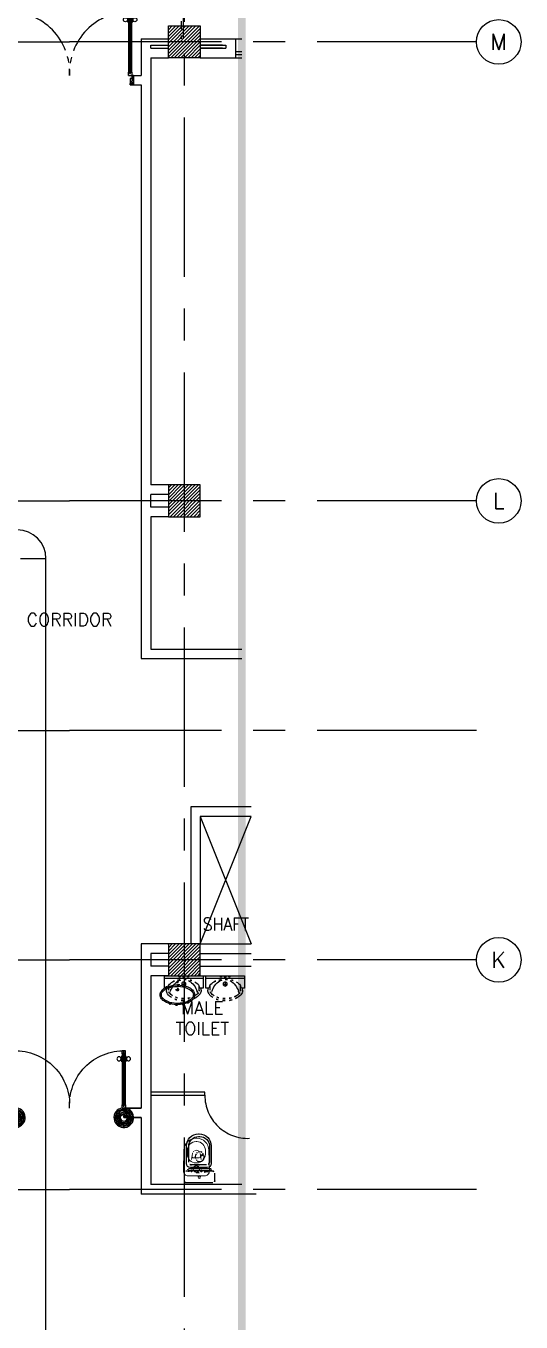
# Model space of a CAD drawing. Extents: x 417866230.2 to 417866327.8, y 43498045.5 to 43498135.4.
# Drawn here: x 417866299.35 to 417866307.12, y 43498101.84 to 43498122.17 of the extents above; entities that cross this region are included whole.
import ezdxf
from ezdxf.enums import TextEntityAlignment as Align

# ---------------------------------------------------------------- set-up
doc = ezdxf.new("R2010")
doc.units = 0
doc.header["$MEASUREMENT"] = 0
for name, pattern in [('CENTER2', [1.125, 0.75, -0.125, 0.125, -0.125]), ('CENTERX2', [4, 2.5, -0.5, 0.5, -0.5]), ('HIDDEN', [0.375, 0.25, -0.125]), ('HIDDEN2', [0.1875, 0.125, -0.0625])]:
    doc.linetypes.add(name, pattern=pattern)
doc.layers.get('0').update_dxf_attribs({"linetype": 'CONTINUOUS'})
for name, color, linetype in [('AX', 9, 'CONTINUOUS'), ('AX-CR', 7, 'CONTINUOUS'), ('AX-TXT', 2, 'CONTINUOUS'), ('AXES', 11, 'CENTERX2'), ('COL', 9, 'CONTINUOUS'), ('DOOR', 9, 'CONTINUOUS'), ('ELEV', 2, 'CONTINUOUS'), ('EXDUCT', 10, 'CONTINUOUS'), ('FIX', 9, 'CONTINUOUS'), ('HAT', 12, 'CONTINUOUS'), ('INSUL', 9, 'CONTINUOUS'), ('PART', 9, 'CONTINUOUS'), ('RM-NAME', 9, 'CONTINUOUS'), ('SHAFTS', 9, 'CONTINUOUS'), ('STR', 9, 'CONTINUOUS'), ('SUNI-FUR', 9, 'CONTINUOUS'), ('WALL', 4, 'CONTINUOUS'), ('WIN', 9, 'CONTINUOUS')]:
    doc.layers.add(name, color=color, linetype=linetype)
doc.styles.add('ROMANS', font='ROMANS.shx', dxfattribs={"width": 0.6})

# ---------------------------------------------------------------- blocks, each defined once
blk = doc.blocks.new('RM1')
at = {"layer": 'RM-NAME', "style": 'ROMANS'}
for tag, p in [('ROOMNAME1', (0, 324)), ('ROOMNAME2', (0, 0))]:
    blk.add_attdef(tag, text='', height=200, dxfattribs=at).set_placement(p, align=Align.MIDDLE)
blk = doc.blocks.new('A$C272A55A0')
at = {"layer": 'DOOR', "color": 0, "linetype": 'ByBlock'}
for p, q in [((0, 900), (0, 1050)), ((50, 1050), (0, 1050)), ((50, 950), (50, 1050)), ((1750, 950), (1750, 1050)), ((1750, 1050), (1800, 1050)), ((1800, 1050), (1800, 900)), ((0, 900), (25, 900)), ((25, 950), (50, 950)), ((25, 900), (25, 950)), ((75, 900), (25, 900)), ((25, 850), (25, 900)), ((42, 850), (25, 850)), ((58, 870), (42, 870)), ((42, 870), (42, 850)), ((58, 850), (58, 870)), ((75, 850), (58, 850)), ((75, 900), (75, 850)), ((1725, 900), (1775, 900)), ((1725, 900), (1725, 850)), ((1725, 850), (1742, 850)), ((1742, 870), (1758, 870)), ((1742, 850), (1742, 870)), ((1775, 950), (1750, 950)), ((1758, 870), (1758, 850)), ((1758, 850), (1775, 850)), ((1775, 900), (1775, 950)), ((1800, 900), (1775, 900)), ((1775, 850), (1775, 900)), ((25, 50), (42, 50)), ((25, 50), (25, 0)), ((25, 0), (75, 0)), ((75, 0), (25, 0)), ((42, 50), (42, 30)), ((42, 30), (58, 30)), ((58, 50), (75, 50)), ((58, 50), (58, 30)), ((75, 50), (75, 0)), ((1718, 160), (1709, 160)), ((1709, 95), (1709, 160)), ((1718, 95), (1709, 95)), ((1725, 173), (1718, 173)), ((1718, 173), (1718, 83)), ((1718, 95), (1718, 160)), ((1725, 83), (1718, 83)), ((1742, 50), (1725, 50)), ((1725, 50), (1725, 0)), ((1775, 0), (1725, 0)), ((1725, 0), (1775, 0)), ((1742, 50), (1742, 30)), ((1758, 30), (1742, 30)), ((1775, 50), (1758, 50)), ((1758, 50), (1758, 30)), ((1775, 173), (1782, 173)), ((1775, 83), (1782, 83)), ((1775, 50), (1775, 0)), ((1782, 173), (1782, 83)), ((1782, 160), (1791, 160)), ((1782, 95), (1782, 160)), ((1782, 95), (1791, 95)), ((1791, 95), (1791, 160))]:
    blk.add_line(p, q, dxfattribs=at)
at = {"layer": 'DOOR', "color": 9, "linetype": 'ByBlock'}
for p, q in [((50, 1050), (0, 1010)), ((50, 1050), (0, 937)), ((50, 1050), (37, 950)), ((1750, 1050), (1800, 1010)), ((1750, 1050), (1800, 937)), ((1750, 1050), (1763, 950))]:
    blk.add_line(p, q, dxfattribs=at)
at = {"layer": 'DOOR', "linetype": 'ByBlock'}
for p, q in [((25, 850), (25, 50)), ((42, 850), (42, 50)), ((58, 850), (58, 50)), ((75, 50), (75, 850)), ((1725, 50), (1725, 850)), ((1742, 850), (1742, 50)), ((1758, 850), (1758, 50)), ((1775, 850), (1775, 50))]:
    blk.add_line(p, q, dxfattribs=at)
at = {"layer": 'DOOR', "color": 0, "linetype": 'ByBlock'}
for centre in [(1676, 128), (1824, 128)]:
    blk.add_circle(centre, 32.4, dxfattribs=at)
at = {"layer": 'DOOR', "color": 9, "linetype": 'ByBlock'}
for centre, radius, start, end in [((50, 1050), 54.4, 203.2074, 270), ((50, 1050), 34.4, 180, 270), ((50, 1050), 14.4, 180, 270), ((1750, 1050), 14.4, 270, 0), ((1750, 1050), 34.4, 270, 0), ((1750, 1050), 54.4, 270, 336.7926), ((50, 1050), 74.4, 227.7764, 270), ((50, 1050), 94.4, 238.0182, 270), ((50, 1050), 114, 244.0838, 257.3774), ((50, 1050), 134, 248.1598, 259.28), ((50, 1050), 154, 251.1053, 256.2858), ((1750, 1050), 74.4, 270, 312.2236), ((1750, 1050), 94.4, 270, 301.9818), ((1750, 1050), 114, 282.6226, 295.9162), ((1750, 1050), 134, 280.72, 291.8402), ((1750, 1050), 154, 283.7142, 288.8947)]:
    blk.add_arc(centre, radius, start, end, dxfattribs=at)
at = {"layer": 'DOOR', "linetype": 'HIDDEN', "ltscale": 0.5}
for centre, start, end in [((50, 851), 268.3174, 3.2965), ((1750, 851), 176.7035, 271.6826)]:
    blk.add_arc(centre, 851, start, end, dxfattribs=at)
at = {"layer": 'WALL', "linetype": 'ByBlock'}
blk.add_line((1800, 900), (1800, 1050), dxfattribs=at)
blk = doc.blocks.new('COL50')
at = {"layer": 'COL'}
blk.add_lwpolyline([(-250, 250), (-250, -250), (250, -250), (250, 250)], close=True, dxfattribs=at)
blk = doc.blocks.new('*X39')
at = {"color": 0}
for p, q in [((84179, 55117), (84663, 55601)), ((84179, 55170), (84610, 55601)), ((84179, 55223), (84557, 55601)), ((84179, 55276), (84504, 55601)), ((84179, 55329), (84451, 55601)), ((84179, 55382), (84398, 55601)), ((84179, 55435), (84345, 55601)), ((84179, 55488), (84292, 55601)), ((84179, 55541), (84239, 55601)), ((84179, 55594), (84186, 55601)), ((84216, 55101), (84679, 55564)), ((84269, 55101), (84679, 55511)), ((84322, 55101), (84679, 55458)), ((84375, 55101), (84679, 55405)), ((84428, 55101), (84679, 55352)), ((84481, 55101), (84679, 55299)), ((84534, 55101), (84679, 55246)), ((84587, 55101), (84679, 55193)), ((84640, 55101), (84679, 55140))]:
    blk.add_line(p, q, dxfattribs=at)
blk = doc.blocks.new('*X38')
at = {"color": 0}
for p, q in [((84179, 62330), (84651, 62801)), ((84179, 62383), (84598, 62801)), ((84179, 62436), (84545, 62801)), ((84179, 62489), (84492, 62801)), ((84179, 62542), (84438, 62801)), ((84179, 62595), (84385, 62801)), ((84179, 62648), (84332, 62801)), ((84179, 62701), (84279, 62801)), ((84179, 62754), (84226, 62801)), ((84204, 62301), (84679, 62777)), ((84257, 62301), (84679, 62724)), ((84310, 62301), (84679, 62671)), ((84363, 62301), (84679, 62617)), ((84416, 62301), (84679, 62564)), ((84469, 62301), (84679, 62511)), ((84522, 62301), (84679, 62458)), ((84575, 62301), (84679, 62405)), ((84628, 62301), (84679, 62352))]:
    blk.add_line(p, q, dxfattribs=at)
blk = doc.blocks.new('A$C010A25D0')
at = {"layer": 'DOOR', "color": 0, "linetype": 'ByBlock'}
for p, q in [((83, 2031), (83, 2038)), ((173, 2038), (83, 2038)), ((95, 2038), (95, 2047)), ((95, 2047), (160, 2047)), ((95, 2038), (160, 2038)), ((160, 2038), (160, 2047)), ((173, 2031), (173, 2038)), ((1000, 2056), (1000, 2031)), ((1000, 2056), (1150, 2056)), ((1150, 2006), (1150, 2056)), ((0, 2031), (0, 1981)), ((0, 1981), (0, 2031)), ((50, 2031), (0, 2031)), ((50, 1981), (0, 1981)), ((30, 2014), (30, 1998)), ((50, 2014), (30, 2014)), ((50, 1998), (30, 1998)), ((50, 2031), (50, 2014)), ((50, 1998), (50, 1981)), ((83, 1981), (83, 1974)), ((173, 1974), (83, 1974)), ((95, 1974), (95, 1965)), ((95, 1974), (160, 1974)), ((95, 1965), (160, 1965)), ((160, 1974), (160, 1965)), ((173, 1981), (173, 1974)), ((950, 2014), (950, 2031)), ((950, 2031), (1000, 2031)), ((970, 2014), (950, 2014)), ((950, 1981), (950, 1998)), ((950, 1998), (970, 1998)), ((1000, 1981), (950, 1981)), ((970, 1998), (970, 2014)), ((1000, 1981), (1000, 2031)), ((1000, 2031), (1050, 2031)), ((1050, 2031), (1050, 2006)), ((1050, 2006), (1150, 2006)), ((50, 131), (0, 131)), ((0, 131), (0, 81)), ((0, 81), (0, 131)), ((50, 81), (0, 81)), ((50, 114), (30, 114)), ((30, 98), (30, 114)), ((50, 98), (30, 98)), ((50, 114), (50, 131)), ((50, 81), (50, 98)), ((173, 138), (83, 138)), ((83, 131), (83, 138)), ((83, 81), (83, 74)), ((173, 74), (83, 74)), ((95, 147), (160, 147)), ((95, 138), (95, 147)), ((95, 138), (160, 138)), ((95, 74), (160, 74)), ((95, 74), (95, 65)), ((95, 65), (160, 65)), ((160, 138), (160, 147)), ((160, 74), (160, 65)), ((173, 131), (173, 138)), ((173, 81), (173, 74)), ((1000, 131), (950, 131)), ((950, 131), (950, 114)), ((950, 114), (970, 114)), ((970, 98), (950, 98)), ((950, 98), (950, 81)), ((950, 81), (1000, 81)), ((970, 114), (970, 98)), ((1000, 131), (1000, 81)), ((1000, 56), (1000, 81)), ((1000, 81), (1050, 81)), ((1000, 56), (1150, 56)), ((1050, 81), (1050, 106)), ((1050, 106), (1150, 106)), ((1150, 106), (1150, 56))]:
    blk.add_line(p, q, dxfattribs=at)
at = {"layer": 'DOOR', "color": 9, "linetype": 'ByBlock'}
for p, q in [((1150, 2006), (1037, 2056)), ((1150, 2006), (1110, 2056)), ((1150, 2006), (1050, 2019)), ((1150, 106), (1037, 56)), ((1150, 106), (1050, 93)), ((1150, 106), (1110, 56))]:
    blk.add_line(p, q, dxfattribs=at)
at = {"layer": 'DOOR', "linetype": 'ByBlock'}
for p, q in [((950, 2031), (50, 2031)), ((950, 2014), (50, 2014)), ((950, 1998), (50, 1998)), ((50, 1981), (950, 1981)), ((50, 131), (950, 131)), ((950, 114), (50, 114)), ((950, 98), (50, 98)), ((950, 81), (50, 81)), ((1150, 56), (1000, 56))]:
    blk.add_line(p, q, dxfattribs=at)
at = {"layer": 'DOOR', "color": 0, "linetype": 'ByBlock'}
for centre in [(128, 2079), (128, 1932), (128, 179), (128, 32)]:
    blk.add_circle(centre, 32.4, dxfattribs=at)
at = {"layer": 'DOOR', "color": 9, "linetype": 'ByBlock'}
for centre, radius, start, end in [((1150, 2006), 154, 161.1053, 166.2858), ((1150, 2006), 134, 158.1598, 169.28), ((1150, 2006), 114, 154.0838, 167.3774), ((1150, 2006), 94.4, 148.0182, 180), ((1150, 2006), 74.4, 137.7764, 180), ((1150, 2006), 54.4, 113.2074, 180), ((1150, 2006), 34.4, 90, 180), ((1150, 2006), 14.4, 90, 180), ((1150, 106), 154, 193.7142, 198.8947), ((1150, 106), 134, 190.72, 201.8402), ((1150, 106), 114, 192.6226, 205.9162), ((1150, 106), 94.4, 180, 211.9818), ((1150, 106), 74.4, 180, 222.2236), ((1150, 106), 54.4, 180, 246.7926), ((1150, 106), 34.4, 180, 270), ((1150, 106), 14.4, 180, 270)]:
    blk.add_arc(centre, radius, start, end, dxfattribs=at)
at = {"layer": 'DOOR', "linetype": 'HIDDEN', "ltscale": 0.5}
for centre, start, end in [((951, 2006), 178.494, 272.9568), ((951, 106), 87.0432, 181.506)]:
    blk.add_arc(centre, 951, start, end, dxfattribs=at)
at = {"layer": 'WALL'}
blk.add_line((1000, 56), (1150, 56), dxfattribs=at)
blk = doc.blocks.new('*X44')
at = {"color": 0}
for p, q in [((196689, 69515), (197174, 70001)), ((196689, 69568), (197121, 70001)), ((196689, 69621), (197068, 70001)), ((196689, 69675), (197015, 70001)), ((196689, 69728), (196962, 70001)), ((196689, 69781), (196909, 70001)), ((196689, 69834), (196856, 70001)), ((196689, 69887), (196803, 70001)), ((196689, 69940), (196750, 70001)), ((196689, 69993), (196697, 70001)), ((196727, 69501), (197189, 69962)), ((196780, 69501), (197189, 69909)), ((196833, 69501), (197189, 69856)), ((196886, 69501), (197189, 69803)), ((196939, 69501), (197189, 69750)), ((196992, 69501), (197189, 69697)), ((197045, 69501), (197189, 69644)), ((197098, 69501), (197189, 69591)), ((197151, 69501), (197189, 69538))]:
    blk.add_line(p, q, dxfattribs=at)
blk = doc.blocks.new('2')
at = {"layer": 'SUNI-FUR', "linetype": 'Continuous'}
for p, q in [((0.016, 0.724), (-0.003, 0.724)), ((0.014, 0.765), (0.004, 0.765)), ((-0.185, 0.576), (-0.185, 0.3)), ((-0.159, 0.57), (-0.159, 0.32)), ((-0.065, 0.438), (-0.07, 0.406)), ((-0.005, 0.487), (-0.029, 0.481)), ((0.019, 0.481), (-0.005, 0.487)), ((0.06, 0.406), (0.055, 0.438)), ((0.168, 0.32), (0.168, 0.57)), ((0.203, 0.3), (0.203, 0.576)), ((-0.186, 0.199), (-0.186, 0.208)), ((-0.176, 0.218), (0.172, 0.218)), ((-0.122, 0.237), (0.009, 0.237)), ((-0.113, 0.279), (0.008, 0.279)), ((-0.07, 0.406), (-0.065, 0.375)), ((-0.029, 0.331), (-0.005, 0.326)), ((-0.005, 0.326), (0.019, 0.331)), ((0.001, 0.279), (0.123, 0.279)), ((0.008, 0.279), (0.001, 0.279)), ((0.009, 0.237), (0.14, 0.237)), ((0.057, 0.377), (0.06, 0.406)), ((0.182, 0.208), (0.182, 0.199)), ((-0.241, 0.03), (-0.241, 0.15)), ((-0.211, 0.18), (-0.17, 0.18)), ((0.211, 0), (-0.211, 0)), ((0.172, 0.189), (-0.176, 0.189)), ((0.174, 0.18), (0.211, 0.18)), ((0.174, 0.18), (0.174, 0.18)), ((0.241, 0.15), (0.241, 0.03))]:
    blk.add_line(p, q, dxfattribs=at)
blk.add_circle((0.002, 0.087), 0.0184, dxfattribs=at)
for centre, radius, start, end in [((0.004, 0.576), 0.189, 90, 180), ((-0.005, 0.57), 0.154, 90, 180), ((0.014, 0.576), 0.189, 0, 90), ((0.014, 0.57), 0.154, 0, 90), ((0.013, 0.412), 0.082, 141.0758, 161.504), ((-0.007, 0.537), 0.112, 239.4234, 302.9162), ((0.002, 0.421), 0.0682, 117.1532, 141.0758), ((-0.012, 0.421), 0.0682, 38.9242, 62.8468), ((-0.023, 0.412), 0.082, 18.496, 38.9242), ((-0.176, 0.208), 0.01, 90, 180), ((-0.122, 0.3), 0.063, 180, 270), ((-0.116, 0.322), 0.0432, 183.5129, 273.5129), ((0.013, 0.401), 0.082, 198.496, 218.9242), ((0.002, 0.392), 0.0682, 218.9242, 242.8468), ((-0.012, 0.392), 0.0682, 297.1532, 321.0758), ((-0.029, 0.406), 0.0901, 321.0758, 341.504), ((0.125, 0.322), 0.0432, 266.4871, 356.4871), ((0.14, 0.3), 0.063, 270, 0), ((0.172, 0.208), 0.01, 0, 90), ((-0.211, 0.15), 0.03, 90, 180), ((-0.211, 0.03), 0.03, 180, 270), ((-0.176, 0.199), 0.01, 180, 270), ((-0.201, -0.252), 0.433, 79.7535, 85.8109), ((0.075, 1.126), 0.973, 258.1938, 265.7347), ((-0.07, 1.126), 0.973, 274.2653, 281.8062), ((0.206, -0.252), 0.433, 94.1891, 100.2465), ((0.172, 0.199), 0.01, 270, 0), ((0.211, 0.15), 0.03, 0, 90), ((0.211, 0.03), 0.03, 270, 0)]:
    blk.add_arc(centre, radius, start, end, dxfattribs=at)
blk = doc.blocks.new('3')
at = {"layer": 'SUNI-FUR', "linetype": 'Continuous'}
for p, q in [((-0.304, 0), (-0.304, -0.192)), ((0.304, 0), (-0.304, 0)), ((0.304, -0.192), (0.304, 0)), ((0.304, -0.039), (-0.304, -0.039)), ((-0.304, -0.192), (-0.254, -0.192)), ((-0.271, -0.228), (-0.271, -0.192)), ((-0.254, -0.192), (-0.239, -0.15)), ((-0.239, -0.228), (-0.239, -0.15)), ((0.032, -0.13), (-0.032, -0.13)), ((0.016, -0.021), (-0.015, -0.021)), ((0, -0.005), (0, -0.037)), ((0, -0.098), (0, -0.162)), ((0.239, -0.15), (0.254, -0.192)), ((0.239, -0.15), (0.239, -0.228)), ((0.254, -0.192), (0.304, -0.192)), ((0.271, -0.192), (0.271, -0.228))]:
    blk.add_line(p, q, dxfattribs=at)
for centre, radius in [((-0.065, -0.021), 0.0124), ((0, -0.13), 0.0325), ((0, -0.021), 0.0155), ((0.065, -0.021), 0.0124)]:
    blk.add_circle(centre, radius, dxfattribs=at)
for centre, radius, start, end in [((-0.085, -0.267), 0.193, 117.0377, 142.6695), ((0.104, -0.343), 0.328, 144.0392, 163.2739), ((-0.028, -0.365), 0.307, 103.0865, 118.1878), ((0.054, -0.312), 0.27, 118.7422, 143.0578), ((-0.008, -0.528), 0.47, 89.0532, 100.9895), ((-0.012, -0.189), 0.13, 84.8536, 119.4454), ((0, -0.527), 0.469, 78.0637, 90), ((0.003, -0.228), 0.168, 61.4441, 91.1678), ((-0.04, -0.297), 0.25, 35.9608, 60.2764), ((0.034, -0.367), 0.306, 62.9623, 78.0637), ((-0.104, -0.343), 0.328, 16.7261, 35.9608), ((0.085, -0.267), 0.193, 37.3305, 62.9623), ((-0.191, -0.235), 0.0807, 174.5539, 214.673), ((-0.083, -0.16), 0.212, 214.673, 239.0867), ((-0.187, -0.234), 0.0525, 173.0893, 213.2084), ((-0.083, -0.16), 0.18, 214.673, 239.0867), ((0.204, -0.373), 0.433, 163.2739, 167.375), ((-0.035, -0.081), 0.305, 239.0867, 256.0699), ((-0.035, -0.081), 0.272, 239.0867, 256.0699), ((0, 0.062), 0.452, 256.0699, 270), ((0, 0.062), 0.419, 256.0699, 270), ((0, 0.062), 0.419, 270, 283.9301), ((0, 0.062), 0.452, 270, 283.9301), ((0.035, -0.081), 0.272, 283.9301, 300.9133), ((0.035, -0.081), 0.305, 283.9301, 300.9133), ((0.089, -0.171), 0.167, 300.9133, 325.327), ((0.089, -0.171), 0.2, 300.9133, 325.327), ((-0.204, -0.373), 0.433, 12.7359, 16.7261), ((0.171, -0.228), 0.068, 325.327, 0), ((0.171, -0.228), 0.101, 325.327, 0)]:
    blk.add_arc(centre, radius, start, end, dxfattribs=at)
blk = doc.blocks.new('AXL')
at = {"layer": 'AX-CR'}
blk.add_circle((-350, 0), 350, dxfattribs=at)
at = {"layer": 'AX-TXT', "style": 'ROMANS'}
blk.add_attdef('AX', text='', height=250, dxfattribs=at).set_placement((-350, 0), align=Align.MIDDLE)
blk = doc.blocks.new('WC')
at = {"layer": 'FIX', "lineweight": 20}
for p, q in [((339, 5), (339, -5)), ((395, 76), (490, 60)), ((475, 141), (538, 141)), ((534, 24), (540, 0)), ((540, 0), (534, -24)), ((674, 5), (674, -5)), ((490, -60), (395, -76)), ((538, -141), (475, -141)), ((213, -204), (210, -204))]:
    blk.add_line(p, q, dxfattribs=at)
at = {"layer": 'FIX', "linetype": 'Continuous', "lineweight": 20}
blk.add_line((420, -47), (420, 45), dxfattribs=at)
at = {"layer": 'FIX', "lineweight": 20}
for points in [[(210, -204, -0.414214), (137, -131), (137, 0), (137, 131, -0.414214), (210, 204)], [(727, -5), (727, 5, 0.414214), (538, 194), (210, 204)], [(727, 5), (727, -5, -0.414214), (538, -194), (210, -204)]]:
    blk.add_lwpolyline(points, format="xyb", dxfattribs=at)
at = {"layer": 'FIX', "linetype": 'HIDDEN2', "lineweight": 20, "ltscale": 0.3}
blk.add_circle((245, 0), 49.8, dxfattribs=at)
at = {"layer": 'FIX', "linetype": 'HIDDEN', "lineweight": 20, "ltscale": 0.05}
for centre in [(213, 78), (213, -77)]:
    blk.add_circle(centre, 11.6, dxfattribs=at)
at = {"layer": 'FIX', "lineweight": 20}
for centre, radius, start, end in [((475, 5), 136, 90, 180), ((464, -18), 82, 51.0758, 71.504), ((473, -7), 68.2, 27.1532, 51.0758), ((538, 5), 136, 360, 90), ((475, -5), 136, 180, 270), ((464, 18), 82, 288.496, 308.9242), ((473, 7), 68.2, 308.9242, 332.8468), ((538, -5), 136, 270, 0)]:
    blk.add_arc(centre, radius, start, end, dxfattribs=at)
at = {"layer": 'FIX', "linetype": 'Continuous', "lineweight": 20}
for centre, start, end in [((443, 46), 88.3879, 182.3338), ((442, -46), 177.6662, 271.6121)]:
    blk.add_arc(centre, 22.3, start, end, dxfattribs=at)

msp = doc.modelspace()

# ---------------------------------------------------------------- linework, layer by layer
at = {"layer": 'AXES'}
for p, q in [((417866301.837, 43498046.238), (417866301.837, 43498134.715)), ((417866230.945, 43498121.922), (417866300.037, 43498121.922)), ((417866306.417, 43498121.922), (417866300.037, 43498121.922)), ((417866230.945, 43498114.722), (417866300.037, 43498114.722)), ((417866306.417, 43498114.722), (417866300.037, 43498114.722)), ((417866241.797, 43498111.122), (417866300.037, 43498111.122)), ((417866306.417, 43498111.122), (417866300.037, 43498111.122)), ((417866230.945, 43498107.522), (417866300.037, 43498107.522)), ((417866306.417, 43498107.522), (417866300.037, 43498107.522)), ((417866241.797, 43498103.922), (417866300.037, 43498103.922)), ((417866306.417, 43498103.922), (417866300.037, 43498103.922))]:
    msp.add_line(p, q, dxfattribs=at)
at = {"layer": 'COL'}
for points in [[(417866301.587, 43498121.672), (417866301.587, 43498122.172), (417866302.087, 43498122.172), (417866302.087, 43498121.672)], [(417866301.587, 43498114.972), (417866301.587, 43498114.472), (417866302.087, 43498114.472), (417866302.087, 43498114.972)]]:
    msp.add_lwpolyline(points, close=True, dxfattribs=at)
at = {"layer": 'DOOR', "linetype": 'HIDDEN', "ltscale": 0.5}
msp.add_arc((417866302.833, 43498105.397), 0.675, 179.9608, 272.1225, dxfattribs=at)
at = {"layer": 'ELEV', "linetype": 'CENTER2', "const_width": 0.12}
msp.add_lwpolyline([(417866302.737, 43498057.587), (417866302.737, 43498124.596)], dxfattribs=at)
at = {"layer": 'EXDUCT', "linetype": 'Continuous'}
for p, q in [((417866299.267, 43498113.817), (417866299.667, 43498113.817)), ((417866299.667, 43498090.316), (417866299.667, 43498113.836))]:
    msp.add_line(p, q, dxfattribs=at)
msp.add_arc((417866299.217, 43498113.817), 0.45, 0, 90, dxfattribs=at)
at = {"layer": 'FIX'}
for p, q in [((417866301.727, 43498107.194), (417866301.727, 43498107.158)), ((417866301.699, 43498107.057), (417866301.755, 43498107.057)), ((417866301.709, 43498107.176), (417866301.745, 43498107.176)), ((417866301.727, 43498107.085), (417866301.727, 43498107.029))]:
    msp.add_line(p, q, dxfattribs=at)
for points in [[(417866301.457, 43498106.972, -0.161202), (417866301.476, 43498107.033, -0.106192), (417866301.54, 43498107.088, -0.070492), (417866301.622, 43498107.12, -0.056762), (417866301.727, 43498107.132, -0.056762), (417866301.832, 43498107.12, -0.070492), (417866301.914, 43498107.088, -0.106192), (417866301.978, 43498107.033, -0.161202), (417866301.998, 43498106.972, -0.161202), (417866301.978, 43498106.912, -0.106192), (417866301.914, 43498106.856, -0.070492), (417866301.832, 43498106.825, -0.056762), (417866301.727, 43498106.813, -0.056762), (417866301.622, 43498106.825, -0.070492), (417866301.54, 43498106.856, -0.106192), (417866301.476, 43498106.912, -0.161202)], [(417866301.477, 43498106.972, -0.161202), (417866301.493, 43498107.021, -0.106192), (417866301.55, 43498107.071, -0.070492), (417866301.626, 43498107.1, -0.056762), (417866301.727, 43498107.112, -0.056762), (417866301.828, 43498107.1, -0.070492), (417866301.904, 43498107.071, -0.106192), (417866301.961, 43498107.021, -0.161202), (417866301.978, 43498106.972, -0.161202), (417866301.961, 43498106.924, -0.106192), (417866301.904, 43498106.874, -0.070492), (417866301.828, 43498106.844, -0.056762), (417866301.727, 43498106.833, -0.056762), (417866301.626, 43498106.844, -0.070492), (417866301.55, 43498106.874, -0.106192), (417866301.493, 43498106.924, -0.161202)]]:
    msp.add_lwpolyline(points, format="xyb", close=True, dxfattribs=at)
at = {"layer": 'FIX', "linetype": 'Continuous'}
for points in [[(417866301.662, 43498107.186, 0), (417866301.666, 43498107.179, 0), (417866301.665, 43498107.171, 0), (417866301.661, 43498107.165, 0), (417866301.653, 43498107.162, 0), (417866301.645, 43498107.163, 0), (417866301.639, 43498107.169, 0), (417866301.638, 43498107.177, 0), (417866301.641, 43498107.185, 0), (417866301.647, 43498107.189, 0), (417866301.655, 43498107.19, 0), (417866301.662, 43498107.186, 0)], [(417866301.74, 43498107.163, 0), (417866301.731, 43498107.159, 0), (417866301.721, 43498107.159, 0), (417866301.713, 43498107.165, 0), (417866301.709, 43498107.175, 0), (417866301.711, 43498107.185, 0), (417866301.718, 43498107.192, 0), (417866301.728, 43498107.194, 0), (417866301.738, 43498107.19, 0), (417866301.744, 43498107.182, 0), (417866301.745, 43498107.172, 0), (417866301.74, 43498107.163, 0)], [(417866301.812, 43498107.186, 0), (417866301.816, 43498107.179, 0), (417866301.815, 43498107.171, 0), (417866301.811, 43498107.165, 0), (417866301.803, 43498107.162, 0), (417866301.795, 43498107.163, 0), (417866301.789, 43498107.169, 0), (417866301.788, 43498107.177, 0), (417866301.791, 43498107.185, 0), (417866301.797, 43498107.189, 0), (417866301.805, 43498107.19, 0), (417866301.812, 43498107.186, 0)], [(417866301.747, 43498107.037, 0), (417866301.754, 43498107.049, 0), (417866301.755, 43498107.062, 0), (417866301.749, 43498107.074, 0), (417866301.739, 43498107.083, 0), (417866301.725, 43498107.085, 0), (417866301.712, 43498107.081, 0), (417866301.703, 43498107.072, 0), (417866301.699, 43498107.059, 0), (417866301.701, 43498107.046, 0), (417866301.71, 43498107.035, 0), (417866301.722, 43498107.029, 0), (417866301.735, 43498107.03, 0), (417866301.747, 43498107.037, 0)]]:
    msp.add_polyline3d(points, dxfattribs=at)
at = {"layer": 'INSUL'}
for p, q in [((417866301.312, 43498121.822), (417866301.312, 43498121.872)), ((417866301.312, 43498121.872), (417866301.587, 43498121.872)), ((417866301.312, 43498121.872), (417866301.587, 43498121.872)), ((417866301.312, 43498121.822), (417866301.312, 43498121.872)), ((417866301.312, 43498121.822), (417866301.312, 43498121.872)), ((417866302.087, 43498121.872), (417866302.487, 43498121.872)), ((417866302.437, 43498121.872), (417866302.087, 43498121.872)), ((417866302.487, 43498121.872), (417866302.487, 43498121.822)), ((417866301.312, 43498121.822), (417866301.587, 43498121.822)), ((417866301.312, 43498121.822), (417866301.587, 43498121.822)), ((417866302.087, 43498121.822), (417866302.487, 43498121.822)), ((417866302.437, 43498121.822), (417866302.087, 43498121.822))]:
    msp.add_line(p, q, dxfattribs=at)
at = {"layer": 'PART'}
msp.add_lwpolyline([(417866301.312, 43498105.397), (417866302.158, 43498105.397), (417866302.158, 43498105.447), (417866301.312, 43498105.447)], dxfattribs=at)
at = {"layer": 'SHAFTS'}
for p, q in [((417866302.087, 43498107.772), (417866302.887, 43498109.772)), ((417866302.087, 43498109.772), (417866302.887, 43498107.772))]:
    msp.add_line(p, q, dxfattribs=at)
at = {"layer": 'STR', "linetype": 'HIDDEN2'}
msp.add_line((417866301.787, 43498125.172), (417866301.787, 43498121.972), dxfattribs=at)
at = {"layer": 'STR'}
msp.add_line((417866301.817, 43498125.192), (417866301.817, 43498121.972), dxfattribs=at)
at = {"layer": 'WALL'}
for p, q in [((417866301.162, 43498121.972), (417866301.587, 43498121.972)), ((417866301.162, 43498121.972), (417866301.162, 43498121.397)), ((417866301.162, 43498121.972), (417866301.162, 43498121.397)), ((417866301.162, 43498121.972), (417866301.587, 43498121.972)), ((417866301.162, 43498121.972), (417866301.162, 43498121.397)), ((417866302.087, 43498121.972), (417866302.637, 43498121.972)), ((417866302.637, 43498121.972), (417866302.637, 43498121.672)), ((417866301.312, 43498121.672), (417866301.312, 43498114.972)), ((417866301.312, 43498121.672), (417866301.587, 43498121.672)), ((417866301.312, 43498121.672), (417866301.587, 43498121.672)), ((417866302.087, 43498121.672), (417866302.637, 43498121.672)), ((417866301.037, 43498121.397), (417866301.037, 43498121.247)), ((417866301.037, 43498121.397), (417866301.162, 43498121.397)), ((417866301.037, 43498121.397), (417866301.162, 43498121.397)), ((417866301.037, 43498121.397), (417866301.037, 43498121.247)), ((417866301.037, 43498121.397), (417866301.037, 43498121.247)), ((417866301.037, 43498121.397), (417866301.037, 43498121.247)), ((417866301.037, 43498121.247), (417866301.162, 43498121.247)), ((417866301.037, 43498121.247), (417866301.162, 43498121.247)), ((417866301.162, 43498121.247), (417866301.162, 43498112.247)), ((417866301.162, 43498121.247), (417866301.162, 43498112.247)), ((417866301.587, 43498114.972), (417866301.312, 43498114.972)), ((417866301.587, 43498114.972), (417866301.312, 43498114.972)), ((417866301.587, 43498114.822), (417866301.312, 43498114.822)), ((417866301.312, 43498114.622), (417866301.312, 43498114.822)), ((417866301.587, 43498114.622), (417866301.312, 43498114.622)), ((417866301.312, 43498114.472), (417866301.312, 43498112.397)), ((417866301.587, 43498114.472), (417866301.312, 43498114.472)), ((417866301.587, 43498114.472), (417866301.312, 43498114.472)), ((417866301.312, 43498112.397), (417866302.737, 43498112.397)), ((417866301.162, 43498112.247), (417866302.737, 43498112.247)), ((417866301.162, 43498112.247), (417866302.437, 43498112.247)), ((417866301.937, 43498109.922), (417866301.937, 43498107.772)), ((417866302.887, 43498109.922), (417866301.937, 43498109.922)), ((417866302.437, 43498109.922), (417866301.937, 43498109.922)), ((417866301.937, 43498109.922), (417866301.937, 43498107.772)), ((417866302.087, 43498109.772), (417866302.087, 43498107.772)), ((417866302.887, 43498109.772), (417866302.087, 43498109.772)), ((417866302.087, 43498109.772), (417866302.087, 43498107.772)), ((417866302.437, 43498109.772), (417866302.087, 43498109.772)), ((417866301.162, 43498107.772), (417866301.162, 43498105.197)), ((417866301.162, 43498107.772), (417866301.162, 43498105.197)), ((417866301.587, 43498107.772), (417866301.162, 43498107.772)), ((417866301.587, 43498107.772), (417866301.162, 43498107.772)), ((417866301.587, 43498107.772), (417866301.162, 43498107.772)), ((417866301.587, 43498107.622), (417866301.312, 43498107.622)), ((417866301.312, 43498107.622), (417866301.312, 43498107.422)), ((417866302.087, 43498107.772), (417866302.887, 43498107.772)), ((417866302.087, 43498107.772), (417866302.437, 43498107.772)), ((417866302.087, 43498107.622), (417866302.887, 43498107.622)), ((417866301.587, 43498107.422), (417866301.312, 43498107.422)), ((417866302.087, 43498107.422), (417866302.887, 43498107.422)), ((417866301.312, 43498107.272), (417866301.312, 43498103.997)), ((417866301.312, 43498107.272), (417866301.312, 43498103.997)), ((417866301.587, 43498107.272), (417866301.312, 43498107.272)), ((417866301.587, 43498107.272), (417866301.312, 43498107.272)), ((417866302.087, 43498107.272), (417866302.737, 43498107.272)), ((417866301.162, 43498105.197), (417866300.937, 43498105.197)), ((417866300.937, 43498105.197), (417866300.937, 43498105.047)), ((417866300.937, 43498105.197), (417866300.937, 43498105.047)), ((417866300.937, 43498105.197), (417866301.162, 43498105.197)), ((417866301.162, 43498105.047), (417866300.937, 43498105.047)), ((417866300.937, 43498105.047), (417866301.162, 43498105.047)), ((417866301.162, 43498105.047), (417866301.162, 43498103.847)), ((417866301.162, 43498105.047), (417866301.162, 43498103.847)), ((417866302.737, 43498103.997), (417866301.312, 43498103.997)), ((417866302.683, 43498103.997), (417866301.312, 43498103.997)), ((417866302.962, 43498103.847), (417866301.162, 43498103.847)), ((417866302.437, 43498103.847), (417866301.162, 43498103.847))]:
    msp.add_line(p, q, dxfattribs=at)
at = {"layer": 'WIN'}
for p, q in [((417866302.637, 43498121.972), (417866302.737, 43498121.972)), ((417866302.637, 43498121.772), (417866302.737, 43498121.772)), ((417866302.637, 43498121.722), (417866302.737, 43498121.722)), ((417866302.637, 43498121.672), (417866302.737, 43498121.672))]:
    msp.add_line(p, q, dxfattribs=at)

# ---------------------------------------------------------------- block references
at = {"layer": 'AX', "xscale": 0.001000000047497451, "yscale": 0.0009999999892897904, "zscale": 0.001}
for p, values in [((417866307.117, 43498121.922), {'AX': 'M'}), ((417866307.117, 43498114.722), {'AX': 'L'}), ((417866307.117, 43498107.522), {'AX': 'K'})]:
    msp.add_blockref('AXL', p, dxfattribs=at).add_auto_attribs(values)
at = {"layer": 'COL', "xscale": 0.001000000047497451, "yscale": 0.0009999999892897904, "zscale": 0.001}
msp.add_blockref('COL50', (417866301.837, 43498107.522), dxfattribs=at)
at = {"layer": 'DOOR', "yscale": 0.0009999999892897904, "zscale": 0.001}
for name, p, xscale, rotation in [('A$C010A25D0', (417866298.981, 43498122.397), 0.0009999999892897904, 270), ('A$C272A55A0', (417866299.137, 43498106.097), -0.001000000047497451, 180), ('A$C272A55A0', (417866299.137, 43498106.097), -0.001000000047497451, 180)]:
    msp.add_blockref(name, p, dxfattribs=dict(at, xscale=xscale, rotation=rotation))
at = {"layer": 'HAT', "xscale": 0.001000000047497451, "yscale": 0.0009999999892897904, "zscale": 0.001}
for name, p in [('*X44', (417866104.898, 43498052.171)), ('*X38', (417866217.408, 43498052.171)), ('*X39', (417866217.408, 43498052.171))]:
    msp.add_blockref(name, p, dxfattribs=at)
at = {"layer": 'HAT'}
ref = msp.add_blockref('RM1', (417866302.119, 43498106.445), dxfattribs=dict(at, xscale=0.001000000047497451, yscale=0.0009999999892897904, zscale=0.001))
ref.add_attrib('ROOMNAME2', 'TOILET', dxfattribs={"layer": 'RM-NAME', "height": 0.2, "style": 'ROMANS'}).set_placement((417866302.119, 43498106.445), align=Align.MIDDLE)
ref.add_attrib('ROOMNAME1', 'MALE', dxfattribs={"layer": 'RM-NAME', "height": 0.2, "style": 'ROMANS'}).set_placement((417866302.119, 43498106.768), align=Align.MIDDLE)
at = {"layer": 'SUNI-FUR', "xscale": -1}
for name, p in [('3', (417866301.828, 43498107.272)), ('3', (417866302.477, 43498107.272)), ('2', (417866302.073, 43498104.027))]:
    msp.add_blockref(name, p, dxfattribs=at)
at = {"layer": 'WALL'}
ref = msp.add_blockref('RM1', (417866300.037, 43498112.859), dxfattribs=dict(at, xscale=0.001000000047497451, yscale=0.0009999999892897904, zscale=0.001))
ref.add_attrib('ROOMNAME2', 'CORRIDOR', dxfattribs={"layer": 'RM-NAME', "height": 0.2, "style": 'ROMANS'}).set_placement((417866300.037, 43498112.859), align=Align.MIDDLE)
at = {"layer": 'WALL', "xscale": -0.001, "yscale": 0.001, "zscale": 0.001, "rotation": 270}
msp.add_blockref('WC', (417866302.025, 43498103.997), dxfattribs=at)

# ---------------------------------------------------------------- texts
at = {"layer": 'RM-NAME', "style": 'ROMANS', "width": 0.9}
msp.add_text('SHAFT', height=0.2, dxfattribs=at).set_placement((417866302.487, 43498108.083), align=Align.MIDDLE)

doc.saveas('drawing.dxf')
